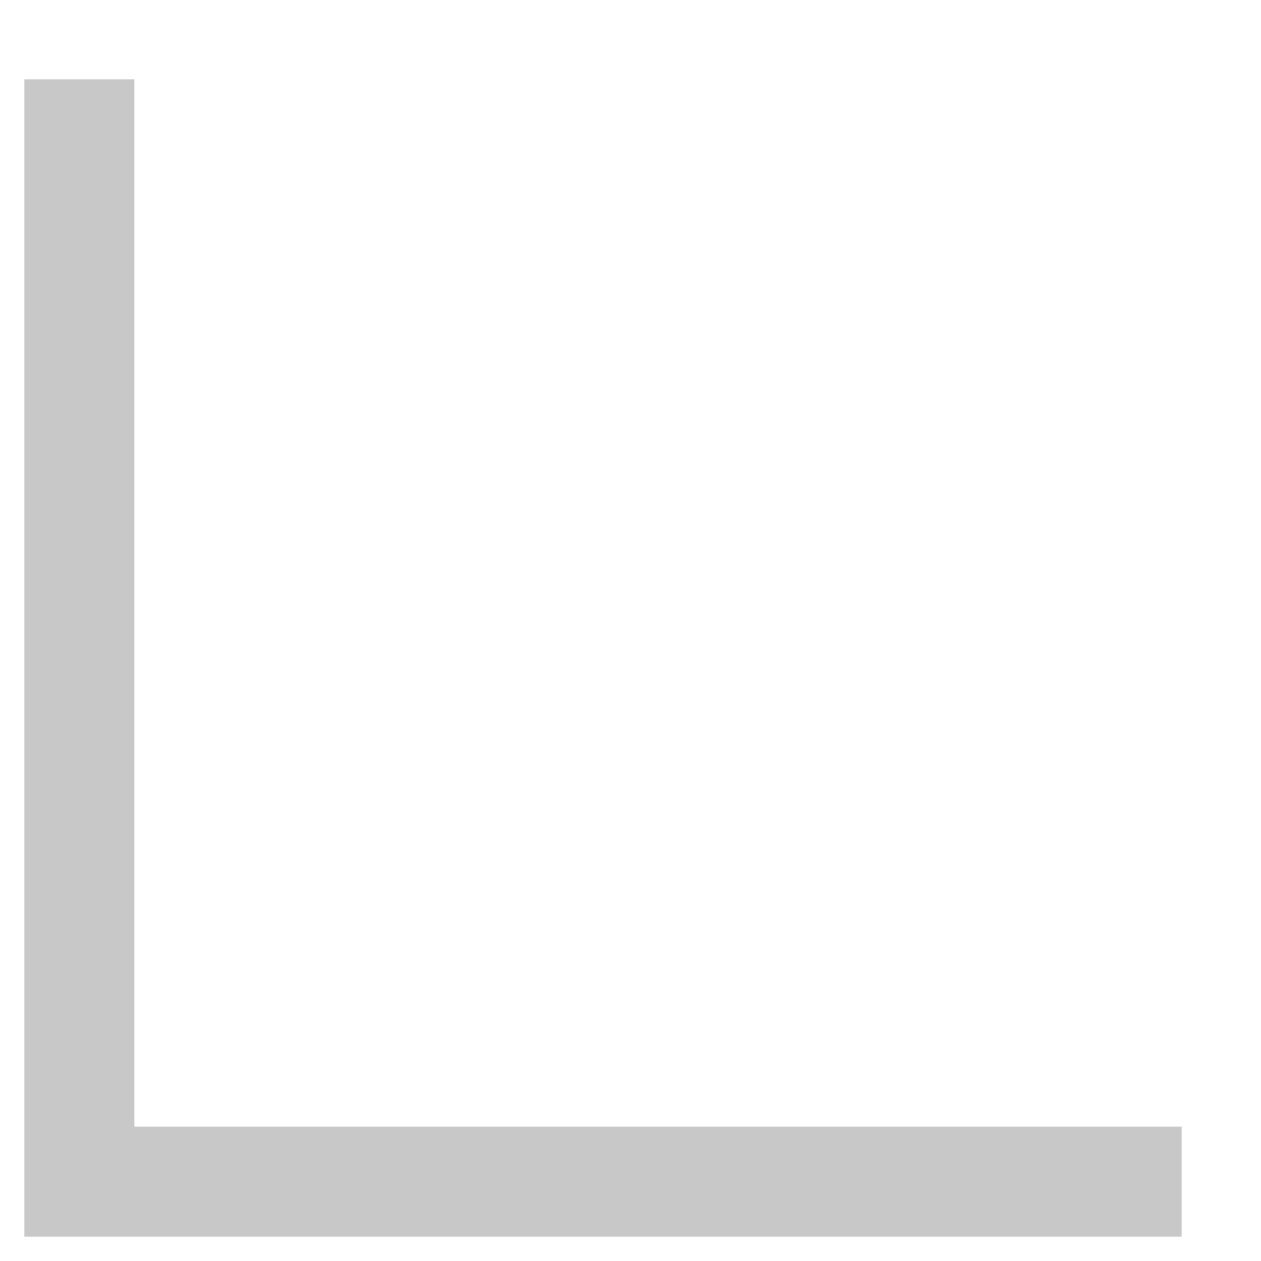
# Model space of a CAD drawing. Header units: millimetres. Extents: x 79983 to 80313, y 56858 to 57188.
import ezdxf

# ---------------------------------------------------------------- set-up
doc = ezdxf.new("R2010")
doc.units = ezdxf.units.MM
doc.header["$LTSCALE"] = 30

msp = doc.modelspace()

# ---------------------------------------------------------------- linework, layer by layer
at = {"const_width": 30}
msp.add_lwpolyline([(79997.61, 57173.03), (79997.61, 56873.03), (80297.61, 56873.03)], dxfattribs=at)

doc.saveas('drawing.dxf')
